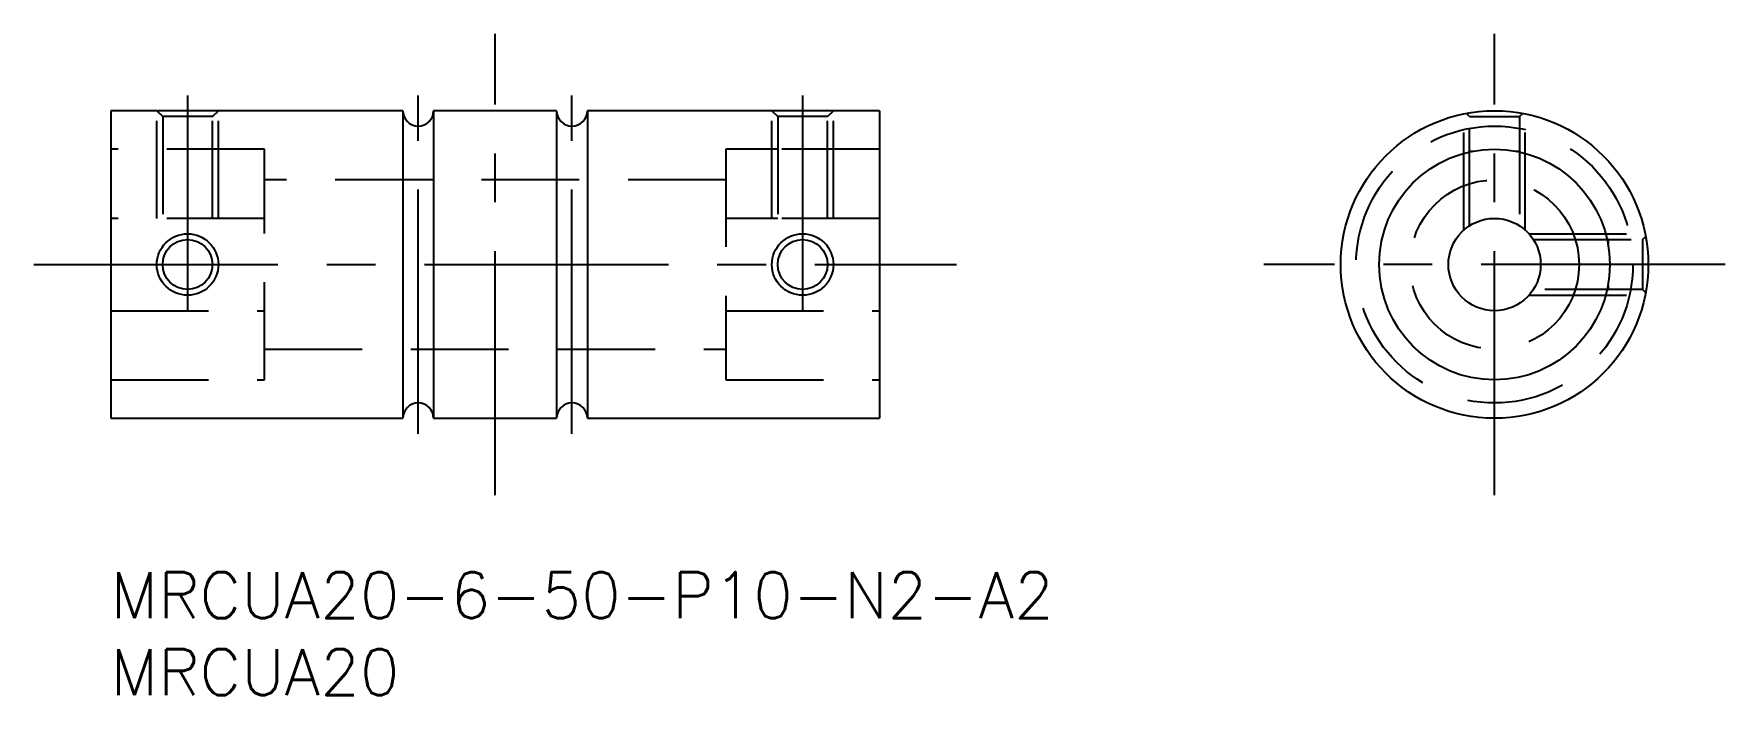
# Model space of a CAD drawing. Extents: x -5 to 105, y -8 to 35.
import ezdxf

# ---------------------------------------------------------------- set-up
doc = ezdxf.new("R2010")
doc.units = 0
doc.header["$LTSCALE"] = 0.5
doc.linetypes.add('CENTER', pattern=[50.8, 31.75, -6.35, 6.35, -6.35])
doc.linetypes.add('DASHED', pattern=[19.05, 12.7, -6.35])
for name, color, linetype in [('MSM_CENTER', 1, 'CENTER'), ('MSM_CONTINUOUS', 7, 'CONTINUOUS'), ('MSM_DASHED', 4, 'DASHED'), ('MSM_NARROW', 5, 'CONTINUOUS'), ('MSM_PART_NUMBER', 7, 'CONTINUOUS')]:
    doc.layers.add(name, color=color, linetype=linetype)
doc.styles.get("Standard").update_dxf_attribs({"font": 'txt.shx', "height": 3, "bigfont": 'bigfont.shx'})

msp = doc.modelspace()

# ---------------------------------------------------------------- linework, layer by layer
at = {"layer": 'MSM_CENTER'}
for p, q in [((25, 5), (25, 35)), ((90, 5), (90, 35)), ((5, 31), (5, 17)), ((20, 9), (20, 31)), ((30, 9), (30, 31)), ((45, 31), (45, 17)), ((-5, 20), (55, 20)), ((105, 20), (75, 20))]:
    msp.add_line(p, q, dxfattribs=at)
at = {"layer": 'MSM_CONTINUOUS'}
for p, q in [((3, 30), (0, 30)), ((0, 30), (0, 10)), ((19, 30), (3.04, 29.99)), ((19, 30), (19, 10)), ((29, 30), (21, 30)), ((21, 30), (21, 10)), ((29, 30), (29, 10)), ((50, 30), (31, 30)), ((31, 30), (31, 10)), ((50, 30), (50, 10)), ((0, 10), (19, 10)), ((21, 10), (29, 10)), ((31, 10), (50, 10))]:
    msp.add_line(p, q, dxfattribs=at)
for centre, radius in [((90, 20), 10), ((90, 20), 7.5), ((90, 20), 3), ((5, 20), 1.62), ((45, 20), 1.62)]:
    msp.add_circle(centre, radius, dxfattribs=at)
for centre, start, end in [((20, 30), 180, 0), ((30, 30), 180, 0), ((20, 10), 0, 180), ((30, 10), 0, 180)]:
    msp.add_arc(centre, 1, start, end, dxfattribs=at)
at = {"layer": 'MSM_DASHED'}
for p, q in [((3, 23), (3, 30)), ((3, 30), (3.38, 29.62)), ((6.62, 29.62), (7, 30)), ((7, 23), (7, 30)), ((43, 23), (43, 30)), ((43, 30), (43.38, 29.62)), ((46.62, 29.62), (47, 30)), ((47, 23), (47, 30)), ((88, 22.24), (88, 29.8)), ((88.38, 29.62), (88.17, 29.83)), ((91.83, 29.83), (91.62, 29.62)), ((92, 22.24), (92, 29.8)), ((3.38, 29.62), (3.38, 23)), ((6.62, 29.62), (3.38, 29.62)), ((6.62, 23), (6.62, 29.62)), ((43.38, 29.62), (43.38, 23)), ((46.62, 29.62), (43.38, 29.62)), ((46.62, 23), (46.62, 29.62)), ((88.38, 22.53), (88.38, 29.62)), ((88.38, 29.62), (91.62, 29.62)), ((91.62, 29.62), (91.62, 22.53)), ((10, 27.5), (0, 27.5)), ((3.38, 27.5), (3.4, 27.5)), ((6.6, 27.5), (6.62, 27.5)), ((6.62, 27.5), (6.61, 27.5)), ((10, 12.5), (10, 27.5)), ((43.38, 27.5), (40, 27.5)), ((50, 27.5), (40, 27.5)), ((40, 27.5), (40, 12.5)), ((43.38, 27.5), (43.4, 27.5)), ((46.6, 27.5), (46.62, 27.5)), ((46.62, 27.5), (46.61, 27.5)), ((50, 27.5), (46.62, 27.5)), ((88.31, 27.31), (88.38, 27.38)), ((88.38, 27.38), (88.66, 27.38)), ((91.34, 27.38), (91.62, 27.38)), ((91.62, 27.38), (91.69, 27.31)), ((40, 25.5), (10, 25.5)), ((10, 23), (0, 23)), ((43.38, 23), (40, 23)), ((50, 23), (43.38, 23)), ((92.24, 22), (99.8, 22)), ((4.93, 21.62), (5.07, 21.62)), ((92.53, 21.62), (99.62, 21.62)), ((97.31, 21.69), (97.38, 21.62)), ((97.38, 21.62), (97.38, 21.34)), ((99.62, 21.62), (99.83, 21.83)), ((99.62, 21.62), (99.62, 18.38)), ((3.38, 20), (3.39, 20.16)), ((43.38, 20), (43.38, 20.05)), ((92.24, 18), (99.8, 18)), ((99.62, 18.38), (92.52, 18.38)), ((97.38, 18.38), (97.31, 18.31)), ((97.38, 18.66), (97.38, 18.38)), ((99.83, 18.17), (99.62, 18.38)), ((0, 17), (10, 17)), ((40, 17), (50, 17)), ((10, 14.5), (40, 14.5)), ((0, 12.5), (10, 12.5)), ((40, 12.5), (50, 12.5))]:
    msp.add_line(p, q, dxfattribs=at)
for radius in [9, 5.5]:
    msp.add_circle((90, 20), radius, dxfattribs=at)
at = {"layer": 'MSM_NARROW'}
for p, q in [((88, 27.23), (88, 27.5)), ((92, 27.23), (92, 27.5)), ((97.23, 22), (97.5, 22)), ((97.23, 18), (97.5, 18))]:
    msp.add_line(p, q, dxfattribs=at)
for centre in [(5, 20), (45, 20)]:
    msp.add_circle(centre, 2, dxfattribs=at)

# ---------------------------------------------------------------- texts
at = {"layer": 'MSM_PART_NUMBER'}
for s, p in [('MRCUA20-6-50-P10-N2-A2', (0, -3)), ('MRCUA20', (0, -8))]:
    msp.add_text(s, height=3, dxfattribs=at).set_placement(p)

doc.saveas('drawing.dxf')
